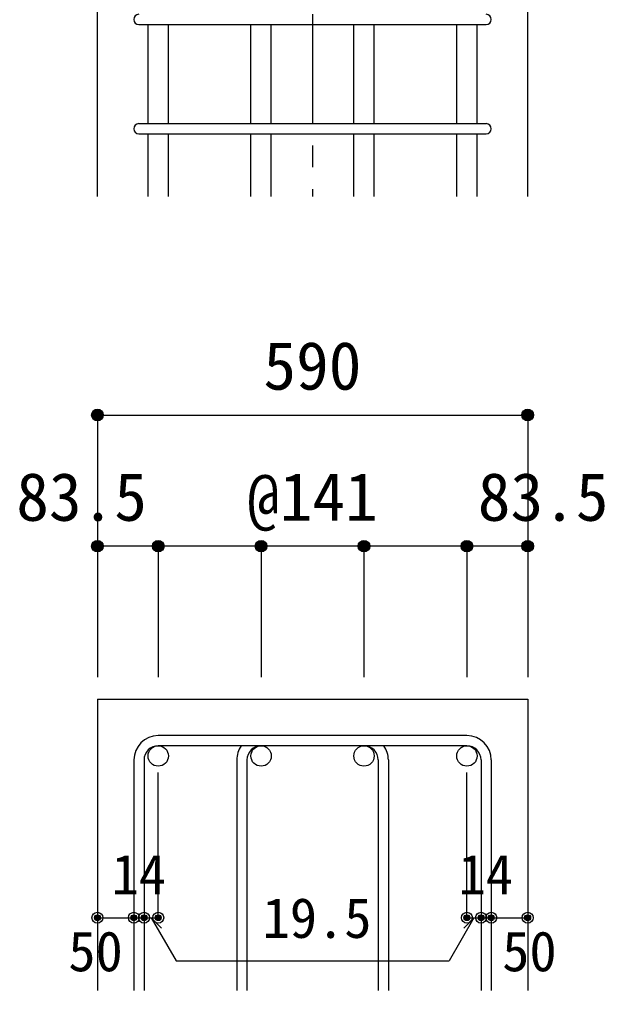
# Model space of a CAD drawing. Units: millimetres at full size, sheet at 1:30; details may follow other scales. Extents: x -5973 to 5954, y -4195 to 4201.
# Drawn here: x 150 to 954, y 508 to 1841 of the extents above; entities that cross this region are included whole.
import ezdxf
from ezdxf.enums import TextEntityAlignment as Align

# ---------------------------------------------------------------- set-up
doc = ezdxf.new("R2010")
doc.units = ezdxf.units.MM
doc.header["$LTSCALE"] = 30
doc.header["$PDMODE"] = 32
doc.header["$PDSIZE"] = 15
doc.linetypes.add('CHAIN1', pattern=[8, 5, -1, 1, -1])
for name, color, linetype in [('0-1', 2, 'Continuous'), ('0-5', 7, 'Continuous'), ('0-6', 7, 'Continuous'), ('0-D', 4, 'Continuous')]:
    doc.layers.add(name, color=color, linetype=linetype)
doc.styles.add('ＭＳ ゴシック', font='')
doc.styles.get('ＭＳ ゴシック').set_extended_font_data('MS Gothic')

msp = doc.modelspace()

# ---------------------------------------------------------------- linework, layer by layer
at = {"layer": '0-1'}
for p, q in [((256.94, 1598.3), (256.94, 1998.3)), ((847.94, 1598.3), (847.94, 1998.3)), ((256.94, 908.3), (256.94, 508.3)), ((256.94, 908.3), (847.94, 908.3)), ((847.94, 908.3), (847.94, 508.3))]:
    msp.add_line(p, q, dxfattribs=at)
at = {"layer": '0-5'}
for p, q in [((326.44, 1698.3), (326.44, 1834.3)), ((354.44, 1698.3), (354.44, 1834.3)), ((467.77, 1698.3), (467.77, 1834.3)), ((495.77, 1698.3), (495.77, 1834.3)), ((609.1, 1698.3), (609.1, 1834.3)), ((637.1, 1698.3), (637.1, 1834.3)), ((750.44, 1698.3), (750.44, 1834.3)), ((778.44, 1698.3), (778.44, 1834.3)), ((326.44, 1598.3), (326.44, 1684.3)), ((354.44, 1598.3), (354.44, 1684.3)), ((467.77, 1598.3), (467.77, 1684.3)), ((495.77, 1598.3), (495.77, 1684.3)), ((609.1, 1598.3), (609.1, 1684.3)), ((637.1, 1598.3), (637.1, 1684.3)), ((750.44, 1598.3), (750.44, 1684.3)), ((778.44, 1598.3), (778.44, 1684.3))]:
    msp.add_line(p, q, dxfattribs=at)
at = {"layer": '0-5', "color": 3}
for centre in [(340.44, 830.3), (481.77, 830.3), (623.1, 830.3), (764.44, 830.3)]:
    msp.add_circle(centre, 14, dxfattribs=at)
at = {"layer": '0-6'}
for p, q in [((313.94, 1834.3), (790.94, 1834.3)), ((313.94, 1698.3), (790.94, 1698.3)), ((313.94, 1684.3), (790.94, 1684.3)), ((764.44, 858.3), (340.44, 858.3)), ((764.44, 844.3), (340.44, 844.3)), ((306.94, 824.8), (306.94, 508.3)), ((320.94, 824.8), (320.94, 508.3)), ((448.27, 824.8), (448.27, 508.3)), ((462.27, 824.8), (462.27, 508.3)), ((642.6, 824.8), (642.6, 508.3)), ((656.6, 824.8), (656.6, 508.3)), ((783.94, 824.8), (783.94, 508.3)), ((797.94, 824.8), (797.94, 508.3))]:
    msp.add_line(p, q, dxfattribs=at)
for centre, radius, start, end in [((313.94, 1841.3), 7, 90, 270), ((790.94, 1841.3), 7, 270, 90), ((313.94, 1691.3), 7, 90, 270), ((790.94, 1691.3), 7, 270, 90), ((340.44, 824.8), 33.5, 90, 180), ((764.44, 824.8), 33.5, 0, 90), ((340.44, 824.8), 19.5, 90, 180), ((481.77, 824.8), 33.5, 144.40235, 180), ((481.77, 824.8), 19.5, 90, 180), ((623.1, 824.8), 19.5, 0, 90), ((623.1, 824.8), 33.5, 0, 35.59765), ((764.44, 824.8), 19.5, 0, 90)]:
    msp.add_arc(centre, radius, start, end, dxfattribs=at)
at = {"layer": '0-D', "linetype": 'CHAIN1'}
msp.add_line((552.44, 3048.3), (552.44, 1598.3), dxfattribs=at)
at = {"layer": '0-D'}
for p, q in [((256.94, 1298.3), (256.94, 1118.3)), ((256.94, 1298.3), (847.94, 1298.3)), ((847.94, 1298.3), (847.94, 1118.3)), ((340.44, 1118.3), (256.94, 1118.3)), ((256.94, 1118.3), (256.94, 938.3)), ((552.44, 1118.3), (340.44, 1118.3)), ((340.44, 1118.3), (340.44, 938.3)), ((481.77, 1118.3), (481.77, 938.3)), ((764.44, 1118.3), (552.44, 1118.3)), ((623.1, 1118.3), (623.1, 938.3)), ((847.94, 1118.3), (764.44, 1118.3)), ((764.44, 1118.3), (764.44, 938.3)), ((847.94, 1118.3), (847.94, 938.3)), ((340.44, 608.3), (340.44, 807.63)), ((764.44, 608.3), (764.44, 807.63)), ((256.94, 608.3), (306.94, 608.3)), ((306.94, 608.3), (340.44, 608.3)), ((330.69, 608.3), (344.83, 594.16)), ((330.69, 608.3), (364.91, 549.02)), ((774.19, 608.3), (739.96, 549.02)), ((774.19, 608.3), (760.05, 594.16)), ((764.44, 608.3), (847.94, 608.3)), ((783.94, 608.3), (797.94, 608.3)), ((364.91, 549.02), (739.96, 549.02))]:
    msp.add_line(p, q, dxfattribs=at)
msp.add_lwpolyline([(847.94, 1298.3), (847.94, 1118.3), (847.94, 938.3)], dxfattribs=at)
for centre, radius in [((256.94, 1298.3), 8), ((256.94, 1298.3), 7.2), ((256.94, 1298.3), 6.4), ((256.94, 1298.3), 5.6), ((256.94, 1298.3), 4.8), ((256.94, 1298.3), 4), ((256.94, 1298.3), 3.2), ((256.94, 1298.3), 2.4), ((256.94, 1298.3), 1.6), ((256.94, 1298.3), 0.8), ((847.94, 1298.3), 8), ((847.94, 1298.3), 7.2), ((847.94, 1298.3), 6.4), ((847.94, 1298.3), 5.6), ((847.94, 1298.3), 4.8), ((847.94, 1298.3), 4), ((847.94, 1298.3), 3.2), ((847.94, 1298.3), 2.4), ((847.94, 1298.3), 1.6), ((847.94, 1298.3), 0.8), ((256.94, 1118.3), 8), ((256.94, 1118.3), 7.2), ((256.94, 1118.3), 6.4), ((256.94, 1118.3), 5.6), ((256.94, 1118.3), 4.8), ((256.94, 1118.3), 4), ((256.94, 1118.3), 3.2), ((256.94, 1118.3), 2.4), ((256.94, 1118.3), 1.6), ((340.44, 1118.3), 8), ((340.44, 1118.3), 7.2), ((340.44, 1118.3), 6.4), ((340.44, 1118.3), 5.6), ((340.44, 1118.3), 4.8), ((340.44, 1118.3), 4), ((340.44, 1118.3), 3.2), ((340.44, 1118.3), 2.4), ((340.44, 1118.3), 1.6), ((481.77, 1118.3), 8), ((481.77, 1118.3), 7.2), ((481.77, 1118.3), 6.4), ((481.77, 1118.3), 5.6), ((481.77, 1118.3), 4.8), ((481.77, 1118.3), 4), ((481.77, 1118.3), 3.2), ((481.77, 1118.3), 2.4), ((481.77, 1118.3), 1.6), ((623.1, 1118.3), 8), ((623.1, 1118.3), 7.2), ((623.1, 1118.3), 6.4), ((623.1, 1118.3), 5.6), ((623.1, 1118.3), 4.8), ((623.1, 1118.3), 4), ((623.1, 1118.3), 3.2), ((623.1, 1118.3), 2.4), ((623.1, 1118.3), 1.6), ((764.44, 1118.3), 8), ((764.44, 1118.3), 7.2), ((764.44, 1118.3), 6.4), ((764.44, 1118.3), 5.6), ((764.44, 1118.3), 4.8), ((764.44, 1118.3), 4), ((764.44, 1118.3), 3.2), ((764.44, 1118.3), 2.4), ((764.44, 1118.3), 1.6), ((847.94, 1118.3), 8), ((847.94, 1118.3), 7.2), ((847.94, 1118.3), 6.4), ((847.94, 1118.3), 5.6), ((847.94, 1118.3), 4.8), ((847.94, 1118.3), 4), ((847.94, 1118.3), 3.2), ((847.94, 1118.3), 2.4), ((847.94, 1118.3), 1.6), ((256.94, 1118.3), 0.8), ((340.44, 1118.3), 0.8), ((481.77, 1118.3), 0.8), ((623.1, 1118.3), 0.8), ((764.44, 1118.3), 0.8), ((847.94, 1118.3), 0.8), ((256.94, 608.3), 4), ((256.94, 608.3), 3.6), ((256.94, 608.3), 3.2), ((256.94, 608.3), 2.8), ((256.94, 608.3), 2.4), ((256.94, 608.3), 2), ((256.94, 608.3), 1.6), ((256.94, 608.3), 1.2), ((256.94, 608.3), 0.8), ((256.94, 608.3), 0.4), ((306.94, 608.3), 4), ((306.94, 608.3), 3.6), ((306.94, 608.3), 3.2), ((306.94, 608.3), 2.8), ((306.94, 608.3), 2.4), ((306.94, 608.3), 2), ((306.94, 608.3), 1.6), ((306.94, 608.3), 1.2), ((306.94, 608.3), 0.8), ((306.94, 608.3), 0.4), ((320.94, 608.3), 4), ((320.94, 608.3), 3.6), ((320.94, 608.3), 3.2), ((320.94, 608.3), 2.8), ((320.94, 608.3), 2.4), ((320.94, 608.3), 2), ((320.94, 608.3), 1.6), ((320.94, 608.3), 1.2), ((320.94, 608.3), 0.8), ((320.94, 608.3), 0.4), ((340.44, 608.3), 4), ((340.44, 608.3), 3.6), ((340.44, 608.3), 3.2), ((340.44, 608.3), 2.8), ((340.44, 608.3), 2.4), ((340.44, 608.3), 2), ((340.44, 608.3), 1.6), ((340.44, 608.3), 1.2), ((340.44, 608.3), 0.8), ((340.44, 608.3), 0.4), ((764.44, 608.3), 4), ((764.44, 608.3), 3.6), ((764.44, 608.3), 3.2), ((764.44, 608.3), 2.8), ((764.44, 608.3), 2.4), ((764.44, 608.3), 2), ((764.44, 608.3), 1.6), ((764.44, 608.3), 1.2), ((764.44, 608.3), 0.8), ((764.44, 608.3), 0.4), ((783.94, 608.3), 4), ((783.94, 608.3), 3.6), ((783.94, 608.3), 3.2), ((783.94, 608.3), 2.8), ((783.94, 608.3), 2.4), ((783.94, 608.3), 2), ((783.94, 608.3), 1.6), ((783.94, 608.3), 1.2), ((783.94, 608.3), 0.8), ((783.94, 608.3), 0.4), ((797.94, 608.3), 4), ((797.94, 608.3), 3.6), ((797.94, 608.3), 3.2), ((797.94, 608.3), 2.8), ((797.94, 608.3), 2.4), ((797.94, 608.3), 2), ((797.94, 608.3), 1.6), ((797.94, 608.3), 1.2), ((797.94, 608.3), 0.8), ((797.94, 608.3), 0.4), ((847.94, 608.3), 4), ((847.94, 608.3), 3.6), ((847.94, 608.3), 3.2), ((847.94, 608.3), 2.8), ((847.94, 608.3), 2.4), ((847.94, 608.3), 2), ((847.94, 608.3), 1.6), ((847.94, 608.3), 1.2), ((847.94, 608.3), 0.8), ((847.94, 608.3), 0.4)]:
    msp.add_circle(centre, radius, dxfattribs=at)
at = {"layer": '0-D', "color": 7}
for p in [(256.94, 1298.3), (847.94, 1298.3), (256.94, 1118.3), (340.44, 1118.3), (481.77, 1118.3), (623.1, 1118.3), (764.44, 1118.3), (847.94, 1118.3), (256.94, 608.3), (306.94, 608.3), (320.94, 608.3), (340.44, 608.3), (764.44, 608.3), (783.94, 608.3), (797.94, 608.3), (847.94, 608.3)]:
    msp.add_point(p, dxfattribs=at)

# ---------------------------------------------------------------- texts
at = {"layer": '0-D', "style": 'ＭＳ ゴシック'}
for s, height, p in [('590', 65.98, (484.94, 1313.3)), ('83.5', 65.98, (145.44, 1133.3)), ('@141', 65.98, (462.44, 1133.3)), ('83.5', 65.98, (779.44, 1133.3)), ('14', 54.99, (276.4, 623.75)), ('14', 54.99, (752.98, 623.75)), ('19.5', 54.99, (483.8, 564.05)), ('50', 54.99, (216.94, 518.3)), ('50', 54.99, (812.94, 518.3))]:
    msp.add_text(s, height=height, dxfattribs=at).set_placement(p, align=Align.BOTTOM_LEFT)

doc.saveas('drawing.dxf')
